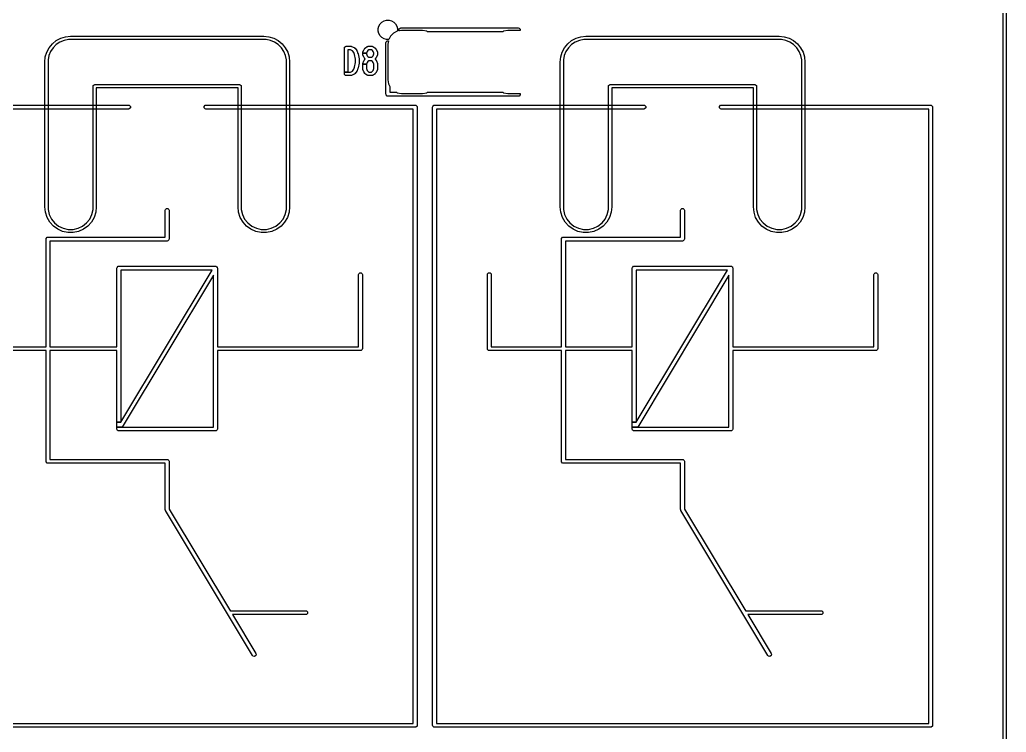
# Model space of a CAD drawing. Header units: inches. Extents: x 0 to 2.68, y 0 to 2.67.
# Drawn here: x 1.473 to 2.679, y 1.159 to 2.03 of the extents above; entities that cross this region are included whole.
import ezdxf

# ---------------------------------------------------------------- set-up
doc = ezdxf.new("R2010")
doc.units = ezdxf.units.IN
doc.header["$MEASUREMENT"] = 0
doc.layers.add('Edge.Cuts', color=254, linetype='CONTINUOUS', true_color=0xd0d2cd)

msp = doc.modelspace()

# ---------------------------------------------------------------- linework, layer by layer
at = {"layer": 'Edge.Cuts', "linetype": 'CONTINUOUS'}
for p, q in [((2.6752, 0.002), (2.6752, 2.6673)), ((2.6791, 2.6693), (2.6791, 0)), ((1.9139, 2.0249), (1.916, 2.0271)), ((1.916, 2.0271), (1.9187, 2.0286)), ((1.9187, 2.0286), (1.9217, 2.0294)), ((1.9217, 2.0294), (1.9248, 2.0294)), ((1.9248, 2.0294), (1.9277, 2.0286)), ((1.9277, 2.0286), (1.9304, 2.0271)), ((1.9304, 2.0271), (1.9326, 2.0249)), ((1.9115, 2.0193), (1.9123, 2.0222)), ((1.9115, 2.0162), (1.9115, 2.0193)), ((1.9123, 2.0132), (1.9115, 2.0162)), ((1.9123, 2.0222), (1.9139, 2.0249)), ((1.9348, 2.0159), (1.9301, 2.0135)), ((1.9326, 2.0249), (1.9341, 2.0222)), ((1.9341, 2.0222), (1.9349, 2.0193)), ((1.9349, 2.0159), (1.9348, 2.0159)), ((1.9349, 2.0193), (1.9349, 2.0162)), ((1.9349, 2.0162), (1.9349, 2.0159)), ((1.9368, 2.0186), (1.9381, 2.0199)), ((1.9368, 2.0168), (1.9368, 2.0186)), ((1.9373, 2.0163), (1.9368, 2.0168)), ((1.94, 2.0167), (1.9373, 2.0163)), ((1.9381, 2.0199), (1.939, 2.0201)), ((1.939, 2.0201), (2.0827, 2.0201)), ((1.9656, 2.0167), (1.94, 2.0167)), ((1.9707, 2.0159), (1.9656, 2.0167)), ((1.9718, 2.0154), (1.9707, 2.0159)), ((2.0636, 2.0154), (1.9718, 2.0154)), ((2.0647, 2.0159), (2.0636, 2.0154)), ((2.0699, 2.0167), (2.0647, 2.0159)), ((2.0848, 2.0167), (2.0699, 2.0167)), ((2.0827, 2.0201), (2.0836, 2.0199)), ((2.0836, 2.0199), (2.0849, 2.0186)), ((2.0849, 2.0168), (2.0848, 2.0167)), ((2.0849, 2.0186), (2.0849, 2.0168)), ((1.5132, 2.0006), (1.5179, 2.0045)), ((1.5179, 2.0045), (1.5234, 2.0074)), ((1.5224, 2.0028), (1.5179, 1.9998)), ((1.5274, 2.0048), (1.5224, 2.0028)), ((1.5234, 2.0074), (1.5293, 2.0092)), ((1.5327, 2.0059), (1.5274, 2.0048)), ((1.5293, 2.0092), (1.5354, 2.0098)), ((1.5354, 2.0059), (1.5327, 2.0059)), ((1.5354, 2.0098), (1.7717, 2.0098)), ((1.7717, 2.0059), (1.5354, 2.0059)), ((1.7717, 2.0098), (1.7778, 2.0092)), ((1.7744, 2.0059), (1.7717, 2.0059)), ((1.7797, 2.0048), (1.7744, 2.0059)), ((1.7778, 2.0092), (1.7837, 2.0074)), ((1.7847, 2.0028), (1.7797, 2.0048)), ((1.7837, 2.0074), (1.7892, 2.0045)), ((1.7892, 1.9998), (1.7847, 2.0028)), ((1.7892, 2.0045), (1.7939, 2.0006)), ((1.9139, 2.0105), (1.9123, 2.0132)), ((1.916, 2.0083), (1.9139, 2.0105)), ((1.9187, 2.0068), (1.916, 2.0083)), ((1.9217, 2.006), (1.9187, 2.0068)), ((1.9209, 2.002), (1.921, 2.0029)), ((1.9209, 1.939), (1.9209, 2.002)), ((1.921, 2.0029), (1.9223, 2.0042)), ((1.9245, 2.006), (1.9217, 2.006)), ((1.9223, 2.0042), (1.9239, 2.0042)), ((1.9239, 2.0042), (1.9232, 2)), ((1.9264, 2.0098), (1.9245, 2.006)), ((1.9301, 2.0135), (1.9264, 2.0098)), ((2.1431, 2.0006), (2.1479, 2.0045)), ((2.1523, 2.0028), (2.1478, 1.9998)), ((2.1479, 2.0045), (2.1533, 2.0074)), ((2.1573, 2.0048), (2.1523, 2.0028)), ((2.1533, 2.0074), (2.1592, 2.0092)), ((2.1626, 2.0059), (2.1573, 2.0048)), ((2.1592, 2.0092), (2.1654, 2.0098)), ((2.1654, 2.0059), (2.1626, 2.0059)), ((2.1654, 2.0098), (2.4016, 2.0098)), ((2.4016, 2.0059), (2.1654, 2.0059)), ((2.4016, 2.0098), (2.4077, 2.0092)), ((2.4043, 2.0059), (2.4016, 2.0059)), ((2.4096, 2.0048), (2.4043, 2.0059)), ((2.4077, 2.0092), (2.4136, 2.0074)), ((2.4146, 2.0028), (2.4096, 2.0048)), ((2.4136, 2.0074), (2.4191, 2.0045)), ((2.4191, 1.9998), (2.4146, 2.0028)), ((2.4191, 2.0045), (2.4238, 2.0006)), ((1.5045, 1.9845), (1.5063, 1.9904)), ((1.5063, 1.9904), (1.5092, 1.9958)), ((1.511, 1.9914), (1.5089, 1.9864)), ((1.5092, 1.9958), (1.5132, 2.0006)), ((1.514, 1.9959), (1.511, 1.9914)), ((1.5179, 1.9998), (1.514, 1.9959)), ((1.7931, 1.9959), (1.7892, 1.9998)), ((1.7961, 1.9914), (1.7931, 1.9959)), ((1.7939, 2.0006), (1.7978, 1.9958)), ((1.7982, 1.9864), (1.7961, 1.9914)), ((1.7978, 1.9958), (1.8008, 1.9904)), ((1.8008, 1.9904), (1.8025, 1.9845)), ((1.8702, 1.9955), (1.8703, 1.9963)), ((1.8702, 1.9661), (1.8702, 1.9955)), ((1.8702, 1.9955), (1.8702, 1.9955)), ((1.8703, 1.9963), (1.8704, 1.9964)), ((1.8704, 1.9964), (1.8714, 1.9974)), ((1.8714, 1.9974), (1.8715, 1.9975)), ((1.8715, 1.9975), (1.8723, 1.9976)), ((1.8723, 1.9976), (1.8723, 1.9976)), ((1.8723, 1.9976), (1.878, 1.9976)), ((1.8775, 1.9933), (1.8745, 1.9933)), ((1.8745, 1.9933), (1.8745, 1.9661)), ((1.8799, 1.9922), (1.8775, 1.9933)), ((1.878, 1.9976), (1.878, 1.9976)), ((1.878, 1.9976), (1.878, 1.9976)), ((1.878, 1.9976), (1.8784, 1.9976)), ((1.878, 1.9976), (1.878, 1.9976)), ((1.8784, 1.9976), (1.8787, 1.9975)), ((1.8787, 1.9975), (1.8788, 1.9975)), ((1.8788, 1.9975), (1.8788, 1.9975)), ((1.8788, 1.9975), (1.8788, 1.9975)), ((1.8788, 1.9975), (1.8822, 1.996)), ((1.8817, 1.9899), (1.8799, 1.9922)), ((1.8826, 1.9874), (1.8817, 1.9899)), ((1.8822, 1.996), (1.8822, 1.9959)), ((1.8822, 1.9959), (1.8823, 1.9959)), ((1.8823, 1.9959), (1.8824, 1.9959)), ((1.8824, 1.9959), (1.8825, 1.9958)), ((1.8825, 1.9958), (1.8827, 1.9956)), ((1.8827, 1.9956), (1.8829, 1.9955)), ((1.8829, 1.9955), (1.8829, 1.9954)), ((1.8829, 1.9954), (1.8829, 1.9954)), ((1.8829, 1.9954), (1.883, 1.9953)), ((1.883, 1.9953), (1.8831, 1.9953)), ((1.8831, 1.9953), (1.8853, 1.9923)), ((1.8853, 1.9923), (1.8853, 1.9922)), ((1.8853, 1.9922), (1.8854, 1.992)), ((1.8854, 1.992), (1.8856, 1.9918)), ((1.8856, 1.9918), (1.8856, 1.9917)), ((1.8856, 1.9917), (1.8867, 1.9887)), ((1.8927, 1.9899), (1.8928, 1.9902)), ((1.8927, 1.9895), (1.8927, 1.9899)), ((1.8928, 1.9902), (1.8939, 1.9932)), ((1.8928, 1.9902), (1.8928, 1.9902)), ((1.8939, 1.9933), (1.8941, 1.9935)), ((1.8939, 1.9932), (1.8939, 1.9933)), ((1.8941, 1.9935), (1.8942, 1.9937)), ((1.8942, 1.9938), (1.8953, 1.9953)), ((1.8942, 1.9937), (1.8942, 1.9938)), ((1.8953, 1.9953), (1.8954, 1.9953)), ((1.8954, 1.9953), (1.8956, 1.9955)), ((1.8956, 1.9955), (1.8958, 1.9958)), ((1.8958, 1.9958), (1.8959, 1.9958)), ((1.8959, 1.9958), (1.8981, 1.9973)), ((1.8979, 1.9914), (1.897, 1.9891)), ((1.8986, 1.9924), (1.8979, 1.9914)), ((1.8981, 1.9973), (1.8982, 1.9973)), ((1.8982, 1.9973), (1.8984, 1.9974)), ((1.8984, 1.9974), (1.8985, 1.9975)), ((1.8984, 1.9974), (1.8984, 1.9974)), ((1.8985, 1.9975), (1.8987, 1.9975)), ((1.9, 1.9933), (1.8986, 1.9924)), ((1.8987, 1.9975), (1.8989, 1.9976)), ((1.8989, 1.9976), (1.899, 1.9976)), ((1.899, 1.9976), (1.899, 1.9976)), ((1.899, 1.9976), (1.8993, 1.9976)), ((1.8993, 1.9976), (1.8993, 1.9976)), ((1.8993, 1.9976), (1.9038, 1.9976)), ((1.9032, 1.9933), (1.9, 1.9933)), ((1.9046, 1.9924), (1.9032, 1.9933)), ((1.9038, 1.9976), (1.9039, 1.9976)), ((1.9039, 1.9976), (1.9041, 1.9976)), ((1.9041, 1.9976), (1.9042, 1.9976)), ((1.9042, 1.9976), (1.9043, 1.9976)), ((1.9043, 1.9976), (1.9044, 1.9975)), ((1.9044, 1.9975), (1.9046, 1.9975)), ((1.9046, 1.9975), (1.9047, 1.9974)), ((1.9053, 1.9914), (1.9046, 1.9924)), ((1.9047, 1.9974), (1.9048, 1.9974)), ((1.9048, 1.9974), (1.905, 1.9973)), ((1.905, 1.9973), (1.905, 1.9973)), ((1.905, 1.9973), (1.9073, 1.9958)), ((1.9062, 1.9891), (1.9053, 1.9914)), ((1.9073, 1.9958), (1.9073, 1.9958)), ((1.9073, 1.9958), (1.9075, 1.9955)), ((1.9075, 1.9955), (1.9078, 1.9953)), ((1.9078, 1.9953), (1.9078, 1.9953)), ((1.9078, 1.9953), (1.9089, 1.9938)), ((1.9089, 1.9938), (1.909, 1.9937)), ((1.909, 1.9937), (1.9091, 1.9935)), ((1.9091, 1.9935), (1.9092, 1.9933)), ((1.9092, 1.9933), (1.9092, 1.9932)), ((1.9092, 1.9932), (1.9104, 1.9902)), ((1.9104, 1.9902), (1.9104, 1.9902)), ((1.9104, 1.9902), (1.9104, 1.9899)), ((1.9104, 1.9899), (1.9105, 1.9895)), ((1.9232, 2), (1.9232, 1.9567)), ((2.1345, 1.9845), (2.1363, 1.9904)), ((2.1363, 1.9904), (2.1392, 1.9958)), ((2.1409, 1.9914), (2.1389, 1.9864)), ((2.1392, 1.9958), (2.1431, 2.0006)), ((2.1439, 1.9959), (2.1409, 1.9914)), ((2.1478, 1.9998), (2.1439, 1.9959)), ((2.423, 1.9959), (2.4191, 1.9998)), ((2.426, 1.9914), (2.423, 1.9959)), ((2.4238, 2.0006), (2.4278, 1.9958)), ((2.4281, 1.9864), (2.426, 1.9914)), ((2.4278, 1.9958), (2.4307, 1.9904)), ((2.4307, 1.9904), (2.4325, 1.9845)), ((1.5039, 1.9783), (1.5045, 1.9845)), ((1.5039, 1.8012), (1.5039, 1.9783)), ((1.5089, 1.9864), (1.5079, 1.9811)), ((1.5079, 1.9811), (1.5079, 1.9783)), ((1.5079, 1.9783), (1.5079, 1.8012)), ((1.7992, 1.9811), (1.7982, 1.9864)), ((1.7992, 1.9783), (1.7992, 1.9811)), ((1.7992, 1.8012), (1.7992, 1.9783)), ((1.8025, 1.9845), (1.8031, 1.9783)), ((1.8031, 1.9783), (1.8031, 1.8012)), ((1.8837, 1.9818), (1.8826, 1.9874)), ((1.8826, 1.9721), (1.8837, 1.9777)), ((1.8837, 1.9777), (1.8837, 1.9818)), ((1.8867, 1.9887), (1.8867, 1.9887)), ((1.8867, 1.9887), (1.8868, 1.9886)), ((1.8868, 1.9886), (1.8868, 1.9884)), ((1.8868, 1.9884), (1.8868, 1.9884)), ((1.8868, 1.9884), (1.888, 1.9824)), ((1.888, 1.9824), (1.888, 1.9823)), ((1.888, 1.9823), (1.888, 1.9822)), ((1.888, 1.9822), (1.888, 1.982)), ((1.888, 1.982), (1.888, 1.982)), ((1.888, 1.982), (1.888, 1.9775)), ((1.8927, 1.9891), (1.8927, 1.9895)), ((1.8927, 1.9895), (1.8927, 1.9895)), ((1.8927, 1.988), (1.8927, 1.9891)), ((1.8927, 1.9891), (1.897, 1.9891)), ((1.897, 1.9891), (1.8927, 1.9891)), ((1.8927, 1.9879), (1.8927, 1.988)), ((1.8927, 1.9876), (1.8927, 1.9879)), ((1.8928, 1.9873), (1.8927, 1.9876)), ((1.8928, 1.9872), (1.8928, 1.9873)), ((1.8939, 1.9842), (1.8928, 1.9872)), ((1.8928, 1.9767), (1.8939, 1.9797)), ((1.8941, 1.984), (1.8939, 1.9842)), ((1.8939, 1.9842), (1.8939, 1.9842)), ((1.8939, 1.9798), (1.8941, 1.98)), ((1.8939, 1.9797), (1.8939, 1.9798)), ((1.8942, 1.9837), (1.8941, 1.984)), ((1.8941, 1.98), (1.8942, 1.9802)), ((1.8953, 1.9822), (1.8942, 1.9837)), ((1.8942, 1.9837), (1.8942, 1.9837)), ((1.8942, 1.9803), (1.8953, 1.9818)), ((1.8942, 1.9802), (1.8942, 1.9803)), ((1.8954, 1.9822), (1.8953, 1.9822)), ((1.8953, 1.9818), (1.8954, 1.9818)), ((1.8956, 1.982), (1.8954, 1.9822)), ((1.8954, 1.9818), (1.8956, 1.982)), ((1.897, 1.9891), (1.897, 1.9884)), ((1.897, 1.9884), (1.8979, 1.986)), ((1.8979, 1.9779), (1.897, 1.9756)), ((1.8979, 1.986), (1.8986, 1.9851)), ((1.8986, 1.9789), (1.8979, 1.9779)), ((1.8986, 1.9851), (1.9, 1.9841)), ((1.9, 1.9798), (1.8986, 1.9789)), ((1.9, 1.9841), (1.9032, 1.9841)), ((1.9032, 1.9798), (1.9, 1.9798)), ((1.9032, 1.9841), (1.9046, 1.9851)), ((1.9046, 1.9789), (1.9032, 1.9798)), ((1.9046, 1.9851), (1.9053, 1.986)), ((1.9053, 1.9779), (1.9046, 1.9789)), ((1.9053, 1.986), (1.9062, 1.9884)), ((1.9062, 1.9756), (1.9053, 1.9779)), ((1.9062, 1.9884), (1.9062, 1.9891)), ((1.9078, 1.9822), (1.9076, 1.982)), ((1.9076, 1.982), (1.9078, 1.9818)), ((1.9089, 1.9837), (1.9078, 1.9822)), ((1.9078, 1.9822), (1.9078, 1.9822)), ((1.9078, 1.9818), (1.9078, 1.9818)), ((1.9078, 1.9818), (1.9089, 1.9803)), ((1.909, 1.9837), (1.9089, 1.9837)), ((1.9089, 1.9803), (1.909, 1.9802)), ((1.9091, 1.984), (1.909, 1.9837)), ((1.909, 1.9802), (1.9091, 1.98)), ((1.9092, 1.9842), (1.9091, 1.984)), ((1.9091, 1.98), (1.9092, 1.9798)), ((1.9104, 1.9872), (1.9092, 1.9842)), ((1.9092, 1.9842), (1.9092, 1.9842)), ((1.9092, 1.9798), (1.9092, 1.9797)), ((1.9092, 1.9797), (1.9104, 1.9767)), ((1.9105, 1.9879), (1.9104, 1.9876)), ((1.9104, 1.9876), (1.9104, 1.9873)), ((1.9104, 1.9873), (1.9104, 1.9872)), ((1.9105, 1.9895), (1.9105, 1.9895)), ((1.9105, 1.9895), (1.9105, 1.988)), ((1.9105, 1.988), (1.9105, 1.9879)), ((2.1339, 1.9783), (2.1345, 1.9845)), ((2.1339, 1.8012), (2.1339, 1.9783)), ((2.1389, 1.9864), (2.1378, 1.9811)), ((2.1378, 1.9811), (2.1378, 1.9783)), ((2.1378, 1.9783), (2.1378, 1.8012)), ((2.4291, 1.9811), (2.4281, 1.9864)), ((2.4291, 1.9783), (2.4291, 1.9811)), ((2.4291, 1.8012), (2.4291, 1.9783)), ((2.4325, 1.9845), (2.4331, 1.9783)), ((2.4331, 1.9783), (2.4331, 1.8012)), ((1.8702, 1.964), (1.8702, 1.9661)), ((1.8702, 1.9661), (1.8745, 1.9661)), ((1.8745, 1.9661), (1.8702, 1.9661)), ((1.8745, 1.9661), (1.8775, 1.9661)), ((1.8775, 1.9661), (1.8799, 1.9672)), ((1.8799, 1.9672), (1.8817, 1.9695)), ((1.8817, 1.9695), (1.8826, 1.9721)), ((1.8853, 1.9672), (1.8831, 1.9642)), ((1.8854, 1.9675), (1.8853, 1.9672)), ((1.8853, 1.9672), (1.8853, 1.9672)), ((1.8856, 1.9677), (1.8854, 1.9675)), ((1.8867, 1.9707), (1.8856, 1.9677)), ((1.8856, 1.9677), (1.8856, 1.9677)), ((1.8868, 1.9709), (1.8867, 1.9708)), ((1.8867, 1.9708), (1.8867, 1.9707)), ((1.888, 1.9771), (1.8868, 1.9711)), ((1.8868, 1.9711), (1.8868, 1.971)), ((1.8868, 1.971), (1.8868, 1.9709)), ((1.888, 1.9775), (1.888, 1.9774)), ((1.888, 1.9774), (1.888, 1.9773)), ((1.888, 1.9773), (1.888, 1.9771)), ((1.888, 1.9771), (1.888, 1.9771)), ((1.8927, 1.9764), (1.8928, 1.9767)), ((1.8927, 1.976), (1.8927, 1.9764)), ((1.8927, 1.9756), (1.8927, 1.976)), ((1.8927, 1.976), (1.8927, 1.976)), ((1.8927, 1.97), (1.8927, 1.9756)), ((1.8927, 1.9756), (1.897, 1.9756)), ((1.897, 1.9756), (1.8927, 1.9756)), ((1.8927, 1.9699), (1.8927, 1.97)), ((1.8927, 1.9696), (1.8927, 1.9699)), ((1.8928, 1.9693), (1.8927, 1.9696)), ((1.8928, 1.9767), (1.8928, 1.9767)), ((1.8928, 1.9692), (1.8928, 1.9693)), ((1.8939, 1.9662), (1.8928, 1.9692)), ((1.8941, 1.966), (1.8939, 1.9662)), ((1.8939, 1.9662), (1.8939, 1.9662)), ((1.8942, 1.9657), (1.8941, 1.966)), ((1.8953, 1.9642), (1.8942, 1.9657)), ((1.8942, 1.9657), (1.8942, 1.9657)), ((1.897, 1.9756), (1.897, 1.9704)), ((1.897, 1.9704), (1.8979, 1.968)), ((1.8979, 1.968), (1.8986, 1.9671)), ((1.8986, 1.9671), (1.9, 1.9661)), ((1.9, 1.9661), (1.9032, 1.9661)), ((1.9032, 1.9661), (1.9046, 1.9671)), ((1.9046, 1.9671), (1.9053, 1.968)), ((1.9053, 1.968), (1.9062, 1.9704)), ((1.9062, 1.9704), (1.9062, 1.9756)), ((1.9089, 1.9657), (1.9078, 1.9642)), ((1.909, 1.9657), (1.9089, 1.9657)), ((1.9091, 1.966), (1.909, 1.9657)), ((1.9092, 1.9662), (1.9091, 1.966)), ((1.9104, 1.9692), (1.9092, 1.9662)), ((1.9092, 1.9662), (1.9092, 1.9662)), ((1.9104, 1.9767), (1.9104, 1.9767)), ((1.9104, 1.9767), (1.9104, 1.9764)), ((1.9104, 1.9764), (1.9105, 1.976)), ((1.9105, 1.9699), (1.9104, 1.9696)), ((1.9104, 1.9696), (1.9104, 1.9693)), ((1.9104, 1.9693), (1.9104, 1.9692)), ((1.9105, 1.976), (1.9105, 1.976)), ((1.9105, 1.976), (1.9105, 1.97)), ((1.9105, 1.97), (1.9105, 1.9699)), ((1.8702, 1.9639), (1.8702, 1.964)), ((1.8703, 1.9632), (1.8702, 1.9639)), ((1.8704, 1.9631), (1.8703, 1.9632)), ((1.8714, 1.962), (1.8704, 1.9631)), ((1.8715, 1.962), (1.8714, 1.962)), ((1.8723, 1.9618), (1.8715, 1.962)), ((1.878, 1.9618), (1.8723, 1.9618)), ((1.8723, 1.9618), (1.8723, 1.9618)), ((1.8784, 1.9619), (1.878, 1.9618)), ((1.878, 1.9618), (1.878, 1.9618)), ((1.878, 1.9618), (1.878, 1.9618)), ((1.878, 1.9618), (1.878, 1.9618)), ((1.8787, 1.962), (1.8784, 1.9619)), ((1.8788, 1.962), (1.8787, 1.962)), ((1.8822, 1.9635), (1.8788, 1.962)), ((1.8788, 1.962), (1.8788, 1.962)), ((1.8788, 1.962), (1.8788, 1.962)), ((1.8823, 1.9636), (1.8822, 1.9635)), ((1.8822, 1.9635), (1.8822, 1.9635)), ((1.8824, 1.9636), (1.8823, 1.9636)), ((1.8825, 1.9636), (1.8824, 1.9636)), ((1.8827, 1.9638), (1.8825, 1.9636)), ((1.8829, 1.964), (1.8827, 1.9638)), ((1.883, 1.9642), (1.8829, 1.9641)), ((1.8829, 1.9641), (1.8829, 1.9641)), ((1.8829, 1.9641), (1.8829, 1.964)), ((1.8831, 1.9642), (1.883, 1.9642)), ((1.8954, 1.9642), (1.8953, 1.9642)), ((1.8956, 1.9639), (1.8954, 1.9642)), ((1.8958, 1.9637), (1.8956, 1.9639)), ((1.8959, 1.9637), (1.8958, 1.9637)), ((1.8981, 1.9622), (1.8959, 1.9637)), ((1.8982, 1.9622), (1.8981, 1.9622)), ((1.8984, 1.9621), (1.8982, 1.9622)), ((1.8984, 1.962), (1.8984, 1.9621)), ((1.8985, 1.962), (1.8984, 1.962)), ((1.8987, 1.9619), (1.8985, 1.962)), ((1.8989, 1.9619), (1.8987, 1.9619)), ((1.899, 1.9619), (1.8989, 1.9619)), ((1.8993, 1.9618), (1.899, 1.9619)), ((1.899, 1.9619), (1.899, 1.9619)), ((1.9038, 1.9618), (1.8993, 1.9618)), ((1.8993, 1.9618), (1.8993, 1.9618)), ((1.9039, 1.9618), (1.9038, 1.9618)), ((1.9041, 1.9619), (1.9039, 1.9618)), ((1.9042, 1.9619), (1.9041, 1.9619)), ((1.9043, 1.9619), (1.9042, 1.9619)), ((1.9044, 1.9619), (1.9043, 1.9619)), ((1.9046, 1.962), (1.9044, 1.9619)), ((1.9047, 1.962), (1.9046, 1.962)), ((1.9048, 1.9621), (1.9047, 1.962)), ((1.905, 1.9622), (1.9048, 1.9621)), ((1.9073, 1.9637), (1.905, 1.9622)), ((1.905, 1.9622), (1.905, 1.9622)), ((1.9075, 1.9639), (1.9073, 1.9637)), ((1.9073, 1.9637), (1.9073, 1.9637)), ((1.9078, 1.9642), (1.9075, 1.9639)), ((1.9078, 1.9642), (1.9078, 1.9642)), ((1.9232, 1.9567), (1.924, 1.9515)), ((1.563, 1.9488), (1.5631, 1.9496)), ((1.563, 1.8012), (1.563, 1.9488)), ((1.5631, 1.9496), (1.5642, 1.9506)), ((1.5642, 1.9506), (1.565, 1.9508)), ((1.565, 1.9508), (1.7421, 1.9508)), ((1.7402, 1.9469), (1.5669, 1.9469)), ((1.5669, 1.9469), (1.5669, 1.8012)), ((1.7402, 1.8012), (1.7402, 1.9469)), ((1.7421, 1.9508), (1.7429, 1.9506)), ((1.7429, 1.9506), (1.7439, 1.9496)), ((1.7439, 1.9496), (1.7441, 1.9488)), ((1.7441, 1.9488), (1.7441, 1.8012)), ((1.924, 1.9515), (1.9256, 1.9485)), ((1.9256, 1.9485), (1.9256, 1.9413)), ((2.1929, 1.9488), (2.1931, 1.9496)), ((2.1929, 1.8012), (2.1929, 1.9488)), ((2.1931, 1.9496), (2.1941, 1.9506)), ((2.1941, 1.9506), (2.1949, 1.9508)), ((2.1949, 1.9508), (2.372, 1.9508)), ((2.3701, 1.9469), (2.1969, 1.9469)), ((2.1969, 1.9469), (2.1969, 1.8012)), ((2.3701, 1.8012), (2.3701, 1.9469)), ((2.372, 1.9508), (2.3728, 1.9506)), ((2.3728, 1.9506), (2.3739, 1.9496)), ((2.3739, 1.9496), (2.374, 1.9488)), ((2.374, 1.9488), (2.374, 1.8012)), ((1.921, 1.9381), (1.9209, 1.939)), ((1.9223, 1.9368), (1.921, 1.9381)), ((1.9232, 1.9366), (1.9223, 1.9368)), ((2.0827, 1.9366), (1.9232, 1.9366)), ((1.9256, 1.9413), (1.9337, 1.9413)), ((1.9337, 1.9413), (1.9348, 1.9408)), ((1.9348, 1.9408), (1.94, 1.94)), ((1.94, 1.94), (1.9656, 1.94)), ((1.9656, 1.94), (1.9707, 1.9408)), ((1.9707, 1.9408), (1.9718, 1.9413)), ((1.9718, 1.9413), (2.0636, 1.9413)), ((2.0636, 1.9413), (2.0647, 1.9408)), ((2.0647, 1.9408), (2.0699, 1.94)), ((2.0699, 1.94), (2.0848, 1.94)), ((2.0836, 1.9368), (2.0827, 1.9366)), ((2.0849, 1.9381), (2.0836, 1.9368)), ((2.0848, 1.94), (2.0849, 1.9399)), ((2.0849, 1.9399), (2.0849, 1.9381)), ((1.3504, 1.9256), (1.6063, 1.9256)), ((1.6063, 1.9209), (1.3528, 1.9209)), ((1.6063, 1.9256), (1.6072, 1.9254)), ((1.6072, 1.921), (1.6063, 1.9209)), ((1.6072, 1.9254), (1.6085, 1.9241)), ((1.6085, 1.9223), (1.6072, 1.921)), ((1.6085, 1.9241), (1.6085, 1.9223)), ((1.6986, 1.9241), (1.6999, 1.9254)), ((1.6986, 1.9223), (1.6986, 1.9241)), ((1.6999, 1.921), (1.6986, 1.9223)), ((1.6999, 1.9254), (1.7008, 1.9256)), ((1.7008, 1.9209), (1.6999, 1.921)), ((1.7008, 1.9256), (1.9567, 1.9256)), ((1.9543, 1.9209), (1.7008, 1.9209)), ((1.9543, 1.1697), (1.9543, 1.9209)), ((1.9567, 1.9256), (1.9576, 1.9254)), ((1.9576, 1.9254), (1.9589, 1.9241)), ((1.9589, 1.9241), (1.9591, 1.9232)), ((1.9591, 1.9232), (1.9591, 1.1673)), ((1.978, 1.9232), (1.9781, 1.9241)), ((1.978, 1.1673), (1.978, 1.9232)), ((1.9781, 1.9241), (1.9794, 1.9254)), ((1.9794, 1.9254), (1.9803, 1.9256)), ((1.9803, 1.9256), (2.2362, 1.9256)), ((2.2362, 1.9209), (1.9827, 1.9209)), ((1.9827, 1.9209), (1.9827, 1.1697)), ((2.2362, 1.9256), (2.2371, 1.9254)), ((2.2371, 1.921), (2.2362, 1.9209)), ((2.2371, 1.9254), (2.2384, 1.9241)), ((2.2384, 1.9223), (2.2371, 1.921)), ((2.2384, 1.9241), (2.2384, 1.9223)), ((2.3285, 1.9241), (2.3298, 1.9254)), ((2.3285, 1.9223), (2.3285, 1.9241)), ((2.3298, 1.921), (2.3285, 1.9223)), ((2.3298, 1.9254), (2.3307, 1.9256)), ((2.3307, 1.9209), (2.3298, 1.921)), ((2.3307, 1.9256), (2.5866, 1.9256)), ((2.5843, 1.9209), (2.3307, 1.9209)), ((2.5843, 1.1697), (2.5843, 1.9209)), ((2.5866, 1.9256), (2.5875, 1.9254)), ((2.5875, 1.9254), (2.5888, 1.9241)), ((2.5888, 1.9241), (2.589, 1.9232)), ((2.589, 1.9232), (2.589, 1.1673)), ((1.5046, 1.7946), (1.5039, 1.8012)), ((1.5079, 1.8012), (1.5079, 1.7981)), ((1.5079, 1.7981), (1.5093, 1.792)), ((1.5616, 1.792), (1.563, 1.7981)), ((1.563, 1.7981), (1.563, 1.8012)), ((1.5669, 1.8012), (1.5662, 1.7946)), ((1.6512, 1.7972), (1.6514, 1.7981)), ((1.6512, 1.7642), (1.6512, 1.7972)), ((1.6514, 1.7981), (1.6526, 1.7994)), ((1.6526, 1.7994), (1.6544, 1.7994)), ((1.6544, 1.7994), (1.6557, 1.7981)), ((1.6557, 1.7981), (1.6559, 1.7972)), ((1.6559, 1.7972), (1.6559, 1.7618)), ((1.7408, 1.7946), (1.7402, 1.8012)), ((1.7441, 1.8012), (1.7441, 1.7981)), ((1.7441, 1.7981), (1.7455, 1.792)), ((1.7978, 1.792), (1.7992, 1.7981)), ((1.7992, 1.7981), (1.7992, 1.8012)), ((1.8031, 1.8012), (1.8025, 1.7946)), ((2.1345, 1.7946), (2.1339, 1.8012)), ((2.1378, 1.8012), (2.1378, 1.7981)), ((2.1378, 1.7981), (2.1392, 1.792)), ((2.1915, 1.792), (2.1929, 1.7981)), ((2.1929, 1.7981), (2.1929, 1.8012)), ((2.1969, 1.8012), (2.1962, 1.7946)), ((2.2811, 1.7972), (2.2813, 1.7981)), ((2.2811, 1.7642), (2.2811, 1.7972)), ((2.2813, 1.7981), (2.2826, 1.7994)), ((2.2826, 1.7994), (2.2844, 1.7994)), ((2.2844, 1.7994), (2.2856, 1.7981)), ((2.2856, 1.7981), (2.2858, 1.7972)), ((2.2858, 1.7972), (2.2858, 1.7618)), ((2.3708, 1.7946), (2.3701, 1.8012)), ((2.374, 1.8012), (2.374, 1.7981)), ((2.374, 1.7981), (2.3754, 1.792)), ((2.4278, 1.792), (2.4291, 1.7981)), ((2.4291, 1.7981), (2.4291, 1.8012)), ((2.4331, 1.8012), (2.4324, 1.7946)), ((1.5067, 1.7884), (1.5046, 1.7946)), ((1.51, 1.7827), (1.5067, 1.7884)), ((1.5093, 1.792), (1.512, 1.7864)), ((1.512, 1.7864), (1.5158, 1.7816)), ((1.555, 1.7816), (1.5589, 1.7864)), ((1.5589, 1.7864), (1.5616, 1.792)), ((1.5642, 1.7884), (1.5609, 1.7827)), ((1.5662, 1.7946), (1.5642, 1.7884)), ((1.7429, 1.7884), (1.7408, 1.7946)), ((1.7462, 1.7827), (1.7429, 1.7884)), ((1.7455, 1.792), (1.7482, 1.7864)), ((1.7482, 1.7864), (1.752, 1.7816)), ((1.7913, 1.7816), (1.7951, 1.7864)), ((1.7951, 1.7864), (1.7978, 1.792)), ((1.8004, 1.7884), (1.7971, 1.7827)), ((1.8025, 1.7946), (1.8004, 1.7884)), ((2.1366, 1.7884), (2.1345, 1.7946)), ((2.1399, 1.7827), (2.1366, 1.7884)), ((2.1392, 1.792), (2.1419, 1.7864)), ((2.1419, 1.7864), (2.1457, 1.7816)), ((2.185, 1.7816), (2.1888, 1.7864)), ((2.1888, 1.7864), (2.1915, 1.792)), ((2.1941, 1.7884), (2.1908, 1.7827)), ((2.1962, 1.7946), (2.1941, 1.7884)), ((2.3728, 1.7884), (2.3708, 1.7946)), ((2.3761, 1.7827), (2.3728, 1.7884)), ((2.3754, 1.792), (2.3781, 1.7864)), ((2.3781, 1.7864), (2.382, 1.7816)), ((2.4212, 1.7816), (2.4251, 1.7864)), ((2.4251, 1.7864), (2.4278, 1.792)), ((2.4303, 1.7884), (2.4271, 1.7827)), ((2.4324, 1.7946), (2.4303, 1.7884)), ((1.5144, 1.7778), (1.51, 1.7827)), ((1.5197, 1.7739), (1.5144, 1.7778)), ((1.5158, 1.7816), (1.5207, 1.7777)), ((1.5257, 1.7712), (1.5197, 1.7739)), ((1.5207, 1.7777), (1.5263, 1.775)), ((1.5263, 1.775), (1.5323, 1.7736)), ((1.5323, 1.7736), (1.5385, 1.7736)), ((1.5385, 1.7736), (1.5446, 1.775)), ((1.5446, 1.775), (1.5502, 1.7777)), ((1.5512, 1.7739), (1.5452, 1.7712)), ((1.5502, 1.7777), (1.555, 1.7816)), ((1.5565, 1.7778), (1.5512, 1.7739)), ((1.5609, 1.7827), (1.5565, 1.7778)), ((1.7506, 1.7778), (1.7462, 1.7827)), ((1.7559, 1.7739), (1.7506, 1.7778)), ((1.752, 1.7816), (1.7569, 1.7777)), ((1.7619, 1.7712), (1.7559, 1.7739)), ((1.7569, 1.7777), (1.7625, 1.775)), ((1.7625, 1.775), (1.7685, 1.7736)), ((1.7685, 1.7736), (1.7748, 1.7736)), ((1.7748, 1.7736), (1.7808, 1.775)), ((1.7808, 1.775), (1.7864, 1.7777)), ((1.7874, 1.7739), (1.7814, 1.7712)), ((1.7864, 1.7777), (1.7913, 1.7816)), ((1.7927, 1.7778), (1.7874, 1.7739)), ((1.7971, 1.7827), (1.7927, 1.7778)), ((2.1443, 1.7778), (2.1399, 1.7827)), ((2.1496, 1.7739), (2.1443, 1.7778)), ((2.1457, 1.7816), (2.1506, 1.7777)), ((2.1556, 1.7712), (2.1496, 1.7739)), ((2.1506, 1.7777), (2.1562, 1.775)), ((2.1562, 1.775), (2.1622, 1.7736)), ((2.1622, 1.7736), (2.1685, 1.7736)), ((2.1685, 1.7736), (2.1745, 1.775)), ((2.1745, 1.775), (2.1801, 1.7777)), ((2.1811, 1.7739), (2.1751, 1.7712)), ((2.1801, 1.7777), (2.185, 1.7816)), ((2.1864, 1.7778), (2.1811, 1.7739)), ((2.1908, 1.7827), (2.1864, 1.7778)), ((2.3805, 1.7778), (2.3761, 1.7827)), ((2.3858, 1.7739), (2.3805, 1.7778)), ((2.382, 1.7816), (2.3868, 1.7777)), ((2.3918, 1.7712), (2.3858, 1.7739)), ((2.3868, 1.7777), (2.3924, 1.775)), ((2.3924, 1.775), (2.3985, 1.7736)), ((2.3985, 1.7736), (2.4047, 1.7736)), ((2.4047, 1.7736), (2.4107, 1.775)), ((2.4107, 1.775), (2.4163, 1.7777)), ((2.4173, 1.7739), (2.4113, 1.7712)), ((2.4163, 1.7777), (2.4212, 1.7816)), ((2.4226, 1.7778), (2.4173, 1.7739)), ((2.4271, 1.7827), (2.4226, 1.7778)), ((1.5055, 1.7618), (1.5057, 1.7627)), ((1.5055, 1.6303), (1.5055, 1.7618)), ((1.5057, 1.7627), (1.507, 1.764)), ((1.507, 1.764), (1.5079, 1.7642)), ((1.5079, 1.7642), (1.6512, 1.7642)), ((1.5321, 1.7699), (1.5257, 1.7712)), ((1.5387, 1.7699), (1.5321, 1.7699)), ((1.5452, 1.7712), (1.5387, 1.7699)), ((1.6557, 1.7609), (1.6544, 1.7596)), ((1.6559, 1.7618), (1.6557, 1.7609)), ((1.7684, 1.7699), (1.7619, 1.7712)), ((1.7749, 1.7699), (1.7684, 1.7699)), ((1.7814, 1.7712), (1.7749, 1.7699)), ((2.1354, 1.7618), (2.1356, 1.7627)), ((2.1354, 1.6303), (2.1354, 1.7618)), ((2.1356, 1.7627), (2.1369, 1.764)), ((2.1369, 1.764), (2.1378, 1.7642)), ((2.1378, 1.7642), (2.2811, 1.7642)), ((2.1621, 1.7699), (2.1556, 1.7712)), ((2.1686, 1.7699), (2.1621, 1.7699)), ((2.1751, 1.7712), (2.1686, 1.7699)), ((2.2856, 1.7609), (2.2844, 1.7596)), ((2.2858, 1.7618), (2.2856, 1.7609)), ((2.3983, 1.7699), (2.3918, 1.7712)), ((2.4049, 1.7699), (2.3983, 1.7699)), ((2.4113, 1.7712), (2.4049, 1.7699)), ((1.6535, 1.7594), (1.5102, 1.7594)), ((1.5102, 1.7594), (1.5102, 1.6303)), ((1.6544, 1.7596), (1.6535, 1.7594)), ((2.2835, 1.7594), (2.1402, 1.7594)), ((2.1402, 1.7594), (2.1402, 1.6303)), ((2.2844, 1.7596), (2.2835, 1.7594)), ((1.5921, 1.7264), (1.5923, 1.7273)), ((1.5921, 1.6303), (1.5921, 1.7264)), ((1.5923, 1.7273), (1.5936, 1.7286)), ((1.5936, 1.7286), (1.5945, 1.7287)), ((1.5945, 1.7287), (1.7126, 1.7287)), ((1.7126, 1.7287), (1.7128, 1.7287)), ((1.7128, 1.7287), (1.7129, 1.7287)), ((1.7129, 1.7287), (1.7131, 1.7286)), ((1.7131, 1.7286), (1.7135, 1.7286)), ((1.7135, 1.7286), (1.714, 1.7281)), ((1.714, 1.7281), (1.7145, 1.7278)), ((1.7145, 1.7278), (1.7146, 1.7275)), ((1.7146, 1.7275), (1.7148, 1.7273)), ((1.7148, 1.7273), (1.715, 1.7264)), ((1.715, 1.7264), (1.715, 1.6303)), ((2.222, 1.7264), (2.2222, 1.7273)), ((2.222, 1.6303), (2.222, 1.7264)), ((2.2222, 1.7273), (2.2235, 1.7286)), ((2.2235, 1.7286), (2.2244, 1.7287)), ((2.2244, 1.7287), (2.3425, 1.7287)), ((2.3425, 1.7287), (2.3428, 1.7287)), ((2.3428, 1.7287), (2.3429, 1.7287)), ((2.3429, 1.7287), (2.343, 1.7286)), ((2.343, 1.7286), (2.3434, 1.7286)), ((2.3434, 1.7286), (2.3439, 1.7281)), ((2.3439, 1.7281), (2.3444, 1.7278)), ((2.3444, 1.7278), (2.3445, 1.7275)), ((2.3445, 1.7275), (2.3447, 1.7273)), ((2.3447, 1.7273), (2.3449, 1.7264)), ((2.3449, 1.7264), (2.3449, 1.6303)), ((1.5969, 1.5381), (1.7084, 1.724)), ((1.7084, 1.724), (1.5969, 1.724)), ((1.5969, 1.724), (1.5969, 1.5381)), ((1.7102, 1.7178), (1.5987, 1.5319)), ((1.7102, 1.5319), (1.7102, 1.7178)), ((1.8874, 1.7185), (1.8876, 1.7194)), ((1.8874, 1.6303), (1.8874, 1.7185)), ((1.8876, 1.7194), (1.8889, 1.7207)), ((1.8889, 1.7207), (1.8907, 1.7207)), ((1.8907, 1.7207), (1.8919, 1.7194)), ((1.8919, 1.7194), (1.8921, 1.7185)), ((1.8921, 1.7185), (1.8921, 1.628)), ((2.0449, 1.7185), (2.0451, 1.7194)), ((2.0449, 1.628), (2.0449, 1.7185)), ((2.0451, 1.7194), (2.0463, 1.7207)), ((2.0463, 1.7207), (2.0481, 1.7207)), ((2.0481, 1.7207), (2.0494, 1.7194)), ((2.0494, 1.7194), (2.0496, 1.7185)), ((2.0496, 1.7185), (2.0496, 1.6303)), ((2.2268, 1.5381), (2.3383, 1.724)), ((2.3383, 1.724), (2.2268, 1.724)), ((2.2268, 1.724), (2.2268, 1.5381)), ((2.3402, 1.7178), (2.2286, 1.5319)), ((2.3402, 1.5319), (2.3402, 1.7178)), ((2.5173, 1.7185), (2.5175, 1.7194)), ((2.5173, 1.6303), (2.5173, 1.7185)), ((2.5175, 1.7194), (2.5188, 1.7207)), ((2.5188, 1.7207), (2.5206, 1.7207)), ((2.5206, 1.7207), (2.5219, 1.7194)), ((2.5219, 1.7194), (2.522, 1.7185)), ((2.522, 1.7185), (2.522, 1.628)), ((1.4197, 1.6303), (1.5055, 1.6303)), ((1.5102, 1.6303), (1.5921, 1.6303)), ((1.715, 1.6303), (1.8874, 1.6303)), ((1.8921, 1.628), (1.8919, 1.627)), ((2.0451, 1.627), (2.0449, 1.628)), ((2.0496, 1.6303), (2.1354, 1.6303)), ((2.1402, 1.6303), (2.222, 1.6303)), ((2.3449, 1.6303), (2.5173, 1.6303)), ((2.522, 1.628), (2.5219, 1.627)), ((1.5055, 1.6256), (1.4173, 1.6256)), ((1.5055, 1.4902), (1.5055, 1.6256)), ((1.5921, 1.6256), (1.5102, 1.6256)), ((1.5102, 1.6256), (1.5102, 1.4925)), ((1.5921, 1.5381), (1.5921, 1.6256)), ((1.8898, 1.6256), (1.715, 1.6256)), ((1.715, 1.6256), (1.715, 1.5295)), ((1.8907, 1.6258), (1.8898, 1.6256)), ((1.8919, 1.627), (1.8907, 1.6258)), ((2.0463, 1.6258), (2.0451, 1.627)), ((2.0472, 1.6256), (2.0463, 1.6258)), ((2.1354, 1.6256), (2.0472, 1.6256)), ((2.1354, 1.4902), (2.1354, 1.6256)), ((2.222, 1.6256), (2.1402, 1.6256)), ((2.1402, 1.6256), (2.1402, 1.4925)), ((2.222, 1.5381), (2.222, 1.6256)), ((2.5197, 1.6256), (2.3449, 1.6256)), ((2.3449, 1.6256), (2.3449, 1.5295)), ((2.5206, 1.6258), (2.5197, 1.6256)), ((2.5219, 1.627), (2.5206, 1.6258)), ((1.5921, 1.5319), (1.5921, 1.5381)), ((1.5921, 1.5381), (1.5969, 1.5381)), ((1.5969, 1.5381), (1.5921, 1.5381)), ((1.5921, 1.5295), (1.5921, 1.5319)), ((1.5921, 1.5319), (1.5987, 1.5319)), ((1.5987, 1.5319), (1.5921, 1.5319)), ((1.5987, 1.5319), (1.7102, 1.5319)), ((2.222, 1.5319), (2.222, 1.5381)), ((2.222, 1.5381), (2.2268, 1.5381)), ((2.2268, 1.5381), (2.222, 1.5381)), ((2.222, 1.5295), (2.222, 1.5319)), ((2.222, 1.5319), (2.2286, 1.5319)), ((2.2286, 1.5319), (2.222, 1.5319)), ((2.2286, 1.5319), (2.3402, 1.5319)), ((1.5923, 1.5286), (1.5921, 1.5295)), ((1.5925, 1.5284), (1.5923, 1.5286)), ((1.5926, 1.5281), (1.5925, 1.5284)), ((1.5931, 1.5278), (1.5926, 1.5281)), ((1.5936, 1.5273), (1.5931, 1.5278)), ((1.594, 1.5273), (1.5936, 1.5273)), ((1.5941, 1.5272), (1.594, 1.5273)), ((1.5942, 1.5272), (1.5941, 1.5272)), ((1.5945, 1.5272), (1.5942, 1.5272)), ((1.7126, 1.5272), (1.5945, 1.5272)), ((1.7135, 1.5273), (1.7126, 1.5272)), ((1.7148, 1.5286), (1.7135, 1.5273)), ((1.715, 1.5295), (1.7148, 1.5286)), ((2.2222, 1.5286), (2.222, 1.5295)), ((2.2224, 1.5284), (2.2222, 1.5286)), ((2.2225, 1.5281), (2.2224, 1.5284)), ((2.2231, 1.5278), (2.2225, 1.5281)), ((2.2235, 1.5273), (2.2231, 1.5278)), ((2.224, 1.5273), (2.2235, 1.5273)), ((2.2241, 1.5272), (2.224, 1.5273)), ((2.2242, 1.5272), (2.2241, 1.5272)), ((2.2244, 1.5272), (2.2242, 1.5272)), ((2.3425, 1.5272), (2.2244, 1.5272)), ((2.3434, 1.5273), (2.3425, 1.5272)), ((2.3447, 1.5286), (2.3434, 1.5273)), ((2.3449, 1.5295), (2.3447, 1.5286)), ((1.5057, 1.4893), (1.5055, 1.4902)), ((1.507, 1.488), (1.5057, 1.4893)), ((1.5079, 1.4878), (1.507, 1.488)), ((1.6512, 1.4878), (1.5079, 1.4878)), ((1.5102, 1.4925), (1.6535, 1.4925)), ((1.6512, 1.4311), (1.6512, 1.4878)), ((1.6535, 1.4925), (1.6544, 1.4923)), ((1.6544, 1.4923), (1.6557, 1.4911)), ((1.6557, 1.4911), (1.6559, 1.4902)), ((1.6559, 1.4902), (1.6559, 1.4318)), ((2.1356, 1.4893), (2.1354, 1.4902)), ((2.1369, 1.488), (2.1356, 1.4893)), ((2.1378, 1.4878), (2.1369, 1.488)), ((2.2811, 1.4878), (2.1378, 1.4878)), ((2.1402, 1.4925), (2.2835, 1.4925)), ((2.2811, 1.4311), (2.2811, 1.4878)), ((2.2835, 1.4925), (2.2844, 1.4923)), ((2.2844, 1.4923), (2.2856, 1.4911)), ((2.2856, 1.4911), (2.2858, 1.4902)), ((2.2858, 1.4902), (2.2858, 1.4318)), ((1.6512, 1.4309), (1.6512, 1.4311)), ((1.6512, 1.4308), (1.6512, 1.4309)), ((1.6513, 1.4305), (1.6512, 1.4308)), ((1.6514, 1.4302), (1.6513, 1.4305)), ((1.6514, 1.4301), (1.6514, 1.4302)), ((1.6515, 1.4299), (1.6514, 1.4301)), ((1.7578, 1.2527), (1.6515, 1.4299)), ((1.6559, 1.4318), (1.7309, 1.3068)), ((2.2812, 1.4309), (2.2811, 1.4311)), ((2.2811, 1.4308), (2.2812, 1.4309)), ((2.2812, 1.4305), (2.2811, 1.4308)), ((2.2813, 1.4302), (2.2812, 1.4305)), ((2.2814, 1.4301), (2.2813, 1.4302)), ((2.2814, 1.4299), (2.2814, 1.4301)), ((2.3877, 1.2527), (2.2814, 1.4299)), ((2.2858, 1.4318), (2.3608, 1.3068)), ((1.7309, 1.3068), (1.7314, 1.3073)), ((1.7314, 1.3073), (1.7323, 1.3075)), ((1.7323, 1.3075), (1.8228, 1.3075)), ((1.8228, 1.3028), (1.7333, 1.3028)), ((1.7333, 1.3028), (1.7619, 1.2552)), ((1.8228, 1.3075), (1.8237, 1.3073)), ((1.8237, 1.3029), (1.8228, 1.3028)), ((1.8237, 1.3073), (1.825, 1.306)), ((1.825, 1.3042), (1.8237, 1.3029)), ((1.825, 1.306), (1.825, 1.3042)), ((2.3608, 1.3068), (2.3613, 1.3073)), ((2.3613, 1.3073), (2.3622, 1.3075)), ((2.3622, 1.3075), (2.4528, 1.3075)), ((2.4528, 1.3028), (2.3632, 1.3028)), ((2.3632, 1.3028), (2.3918, 1.2552)), ((2.4528, 1.3075), (2.4537, 1.3073)), ((2.4537, 1.3029), (2.4528, 1.3028)), ((2.4537, 1.3073), (2.4549, 1.306)), ((2.4549, 1.3042), (2.4537, 1.3029)), ((2.4549, 1.306), (2.4549, 1.3042)), ((1.7622, 1.2543), (1.7617, 1.2525)), ((1.7619, 1.2552), (1.7622, 1.2543)), ((2.3921, 1.2543), (2.3917, 1.2525)), ((2.3918, 1.2552), (2.3921, 1.2543)), ((1.7584, 1.252), (1.7578, 1.2527)), ((1.7602, 1.2516), (1.7584, 1.252)), ((1.7617, 1.2525), (1.7602, 1.2516)), ((2.3884, 1.252), (2.3877, 1.2527)), ((2.3901, 1.2516), (2.3884, 1.252)), ((2.3917, 1.2525), (2.3901, 1.2516)), ((1.3528, 1.1697), (1.9543, 1.1697)), ((1.9827, 1.1697), (2.5843, 1.1697)), ((1.9567, 1.165), (1.3504, 1.165)), ((1.9576, 1.1651), (1.9567, 1.165)), ((1.9589, 1.1664), (1.9576, 1.1651)), ((1.9591, 1.1673), (1.9589, 1.1664)), ((1.9781, 1.1664), (1.978, 1.1673)), ((1.9794, 1.1651), (1.9781, 1.1664)), ((1.9803, 1.165), (1.9794, 1.1651)), ((2.5866, 1.165), (1.9803, 1.165)), ((2.5875, 1.1651), (2.5866, 1.165)), ((2.5888, 1.1664), (2.5875, 1.1651)), ((2.589, 1.1673), (2.5888, 1.1664))]:
    msp.add_line(p, q, dxfattribs=at)

doc.saveas('drawing.dxf')
